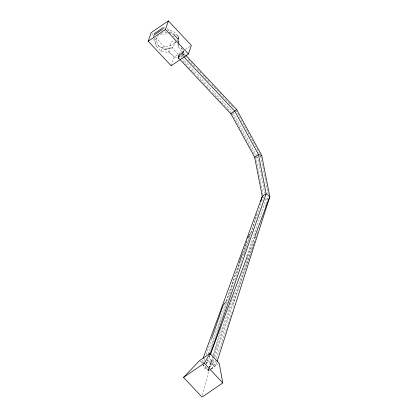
<?xml version="1.0" encoding="UTF-8"?>
<svg xmlns="http://www.w3.org/2000/svg" width="418" height="418" viewBox="0 0 418 418"><rect width="100%" height="100%" fill="white"/><g stroke="black" fill="none" stroke-linecap="round" stroke-linejoin="round"><path stroke-width="0.31" stroke-dasharray="2.09 1.57" d="M178.209 43.122L178.167 46.252L183.439 55.254L178.042 58.943L168.903 52.574L161.019 51.142L156.51 46.33L153.751 39.585L153.667 38.43M178.214 42.5L178.256 39.37M178.773 42.667L178.841 37.662L178.528 36.502L174.468 32.176L166.897 28.487M178.235 44.303L178.167 46.252L177.828 44.36M178.261 43.65L178.528 36.502L166.662 29.38M181.093 47.657L183.643 51.957L183.439 55.254L184.024 53.546L183.643 51.957L181.501 48.143M178.366 38.226L178.528 36.502L177.896 38.853M168.903 52.574L171.093 42.375L175.095 39.642M165.883 34.182L166.296 32.223L168.005 33.1M202.516 395.24L208.843 370.411L210.4 369.35M177.263 41.21L177.739 39.444M208.572 369.345L208.185 370.588L202.171 364.172M208.765 368.723L212.245 357.521M213.018 355.034L221.901 326.411M244.311 254.228L250.105 235.564M250.878 233.072L257.253 212.537M210.756 368.833L215.897 365.322L216.89 362.223M208.603 369.35L208.185 370.588L210.244 369.183M208.812 368.733L212.563 357.609M212.772 356.988L234.247 293.321M246.761 256.234L265.942 199.365L265.691 198.095M171.176 65.746L174.113 57.172L184.887 49.815M179.395 58.881L178.058 57.459L178.977 54.784L182.828 52.151L185.498 54.998M178.058 57.459L181.914 54.826L182.828 52.151M203.07 363.848L205.17 357.709M206.22 354.642L211.471 339.306M226.195 301.284L239.289 263.037M242.67 253.167L247.315 239.592M208.342 353.889L225.474 303.849M226.321 301.383L239.436 263.079M242.821 253.193L247.472 239.603M205.896 364.313L207.584 359.375M209.909 352.583L249.64 236.536M250.863 232.978L263.173 197.024M208.948 366.774L210.191 366.508L211.053 365.039L213.164 358.874M214.006 356.408L255.184 236.149M265.315 206.549L265.947 204.695M266.161 204.078L268.481 197.296M208.88 367.108L212.25 364.81L214.57 358.033M214.779 357.421L255.461 238.6M255.675 237.983L257.572 232.439M253.857 243.757L232.946 304.826L233.521 307.136M254.066 243.14L254.489 241.907M211.9 369.084L213.708 365.996L216.017 359.25M216.231 358.634L232.612 310.778M209.878 355.535L209.026 357.996L207.997 358.696M202.432 360.201L201.314 363.258L204.914 360.802M209.946 355.551L209.026 357.996L215.897 365.322M247.466 255.983L254.834 236.436M161.019 51.142L163.01 47.098L170.591 45.761L176.239 41.91M175.189 41.021L175.644 42.197L172.336 47.84L164.87 49.434L158.307 45.855L155.809 39.386L158.516 34.767M206.184 363.822L206.753 362.845L208.624 362.453L210.4 363.362L211.053 365.039M162.931 28.466L163.966 27.76L166.312 28.34M185.425 49.444L191.35 45.4M183.643 51.957L178.784 55.27L178.042 58.943L178.784 55.27L170.591 45.761M259.813 156.755L261.741 155.444M265.942 199.365L268.351 197.719M205.922 363.117L208.817 361.142L212.25 364.81M210.918 368.995L219.21 363.336M174.207 43.059L175.644 42.197M184.348 55.296L182.133 52.929L180.905 53.467L178.517 56.122L180.095 58.107M178.758 56.681L181.485 54.821L182.373 53.488L182.133 52.929M164.87 49.434L172.336 47.84M161.51 33.236L166.296 32.223M206.915 360.901L208.598 360.546L212.339 362.458L213.708 365.996M209.094 369.674L207.971 369.914L204.23 367.997L203.085 365.05M162.665 27.949L163.966 27.76L162.079 29.657L163.245 30.148M160 33.957L164.42 35.013M255.722 157.502L257.885 158.072L264.704 193.011M163.83 30.394L165.58 31.131M169.081 32.599L173.162 34.318M158.307 45.855L165.157 49.355M169.374 32.238L173.198 34.271M262.279 196.361L263.654 197.489M184.793 55.772L186.569 57.663M188.346 59.56L195.446 67.131M197.223 69.027L201.215 73.286M202.991 75.183L204.768 77.074M205.212 77.549L210.092 82.754M211.869 84.65L216.31 89.384M216.754 89.854L219.413 92.697M219.858 93.172L225.187 98.852M225.631 99.327L228.291 102.164M228.735 102.64L234.064 108.319M181.914 54.826L183.246 56.247M178.977 54.784L181.647 57.632M182.091 58.107L232.377 111.742M182.77 60.96L186.778 65.234M188.56 67.136L195.692 74.744M197.474 76.646L202.824 82.346M203.268 82.821L205.943 85.674M206.387 86.15L210.844 90.905M212.626 92.806L221.096 101.835M221.54 102.311L226.885 108.016M227.335 108.492L230.004 111.345M230.454 111.82L231.786 113.247M152.027 33.612L152.91 34.553M155.559 37.38L174.113 57.172M200.044 361.027L202.244 363.373M202.683 363.843L208.843 370.411M155.809 39.386L156.551 40.556M235.836 110.216L259.458 153.427M232.821 112.217L256.339 155.245M256.647 155.809L257.885 158.072M232.1 113.811L255.058 155.82M173.141 35.729L173.595 36.904M154.137 37.939L156.51 46.33M255.534 236.05L255.968 237.586M260.827 156.342L268.194 194.119M255.68 156.954L263.377 196.418M153.5 36.12L153.625 37.85"/><path stroke-width="0.63" d="M260.733 201.34L262.279 196.361L254.64 157.215L230.95 113.874L179.839 59.356M217.083 361.607L269.798 196.732L261.741 155.444L236.677 109.584L185.947 55.474M148.202 41.246L151.144 32.667L168.381 20.9L191.35 45.4L188.413 53.979L171.176 65.746L148.202 41.246L165.444 29.479L168.381 20.9M211.68 338.69L222.815 306.175M239.289 263.037L242.461 253.783M247.738 238.359L249.64 234.346L250.607 233.678M210.306 354.302L266.135 193.727L258.496 154.582L234.806 111.24L183.695 56.723M203.101 358.367L262.279 196.361L266.135 193.727L269.798 196.732L255.064 235.825M210.406 354.328L247.237 256.595M183.565 377.391L204.297 363.237L209.972 353.482L219.21 363.336L222.773 382.945L202.04 397.1L183.565 377.391L199.605 360.556L209.972 353.482M223.118 305.662L224.623 303.087L226.122 301.963M236.677 109.584L230.95 113.874M154.043 33.832L162.665 27.949M153.458 35.54L162.079 29.657M254.64 157.215L258.496 154.582L261.741 155.444M173.747 34.563L178.256 39.37M165.444 29.479L188.413 53.979M204.297 363.237L222.773 382.945"/></g></svg>
